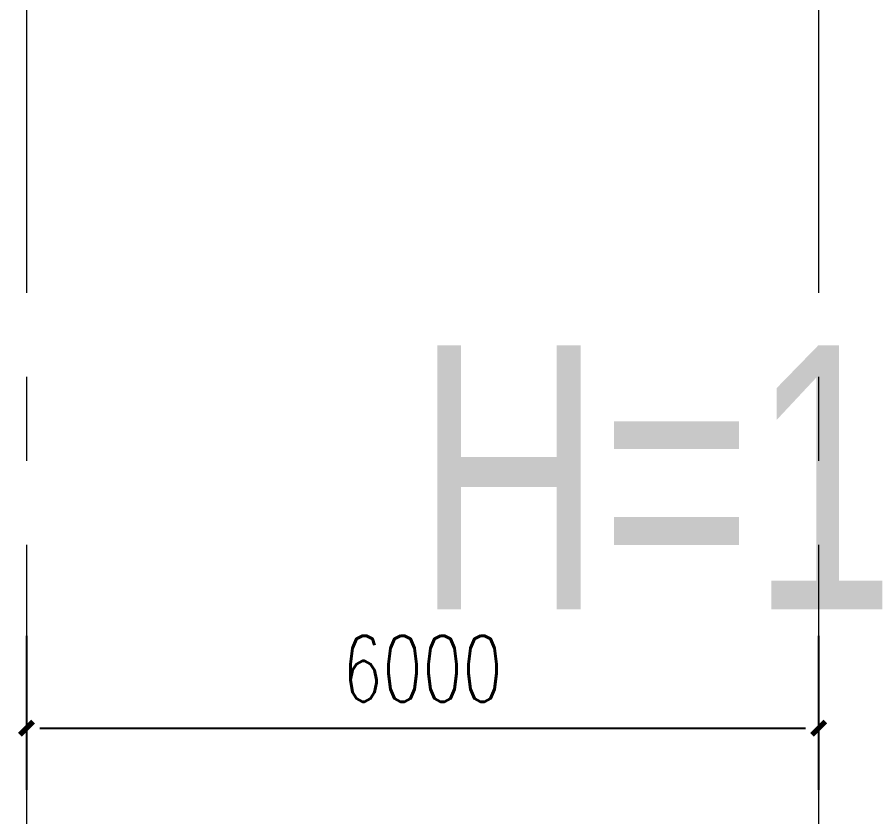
# Model space of a CAD drawing. Header units: metres. Extents: x 497148 to 498044, y 2998751 to 2999627.
# Drawn here: x 497773.36 to 497779.89, y 2999080.76 to 2999086.82 of the extents above; entities that cross this region are included whole.
import ezdxf

# ---------------------------------------------------------------- set-up
doc = ezdxf.new("R2010")
doc.units = ezdxf.units.M
doc.linetypes.add('CENTER', pattern=[2, 1.25, -0.25, 0.25, -0.25])
doc.linetypes.add('ZQWS-轴网线', pattern=[4448, 2540, -636, 636, -636])
for name, color, linetype in [('AXIS_DIM', 3, 'Continuous'), ('DOTE', 1, 'CENTER'), ('文字', 255, 'Continuous')]:
    doc.layers.add(name, color=color, linetype=linetype)
doc.styles.add('_TCH_DIM_T3', font='SIMPLEX', dxfattribs={"width": 0.7058823529411765, "bigfont": 'GBCBIG'})
doc.styles.add('亨利项目总图布置_2022_8_8_t3--03$0$亨利项目总图布置_2022_8_8_t3--02$0$CEC', font='ARIALN.TTF')
doc.dimstyles.new('_TCH_ARCH&&200', dxfattribs={"dimscale": 2, "dimtxt": 280, "dimasz": 100, "dimexe": 200, "dimexo": 0, "dimgap": 100, "dimtad": 1, "dimdec": 0, "dimzin": 0, "dimdsep": 46, "dimtxsty": '_TCH_DIM_T3', "dimblk": '_ArchTick-2', "dimcen": 0.09, "dimdle": 200, "dimclrd": 256, "dimclre": 256, "dimclrt": 7, "dimazin": 2, "dimtfac": 1, "dimtdec": 0, "dimtix": 1, "dimtmove": 2, "dimatfit": 3, "dimfxl": 0, "dimtolj": 1, "dimtzin": 0, "dimarcsym": 0})

# ---------------------------------------------------------------- blocks, each defined once
blk = doc.blocks.new('新块')
at = {"layer": '文字', "color": 7, "style": '亨利项目总图布置_2022_8_8_t3--03$0$亨利项目总图布置_2022_8_8_t3--02$0$CEC', "width": 0.85}
blk.add_text('H=14.8m', height=2, dxfattribs=at).set_placement((497776.3850479329, 2999082.332626881))
blk = doc.blocks.new('_ArchTick-2')
at = {"color": 0, "linetype": 'ByBlock', "const_width": 0.4}
blk.add_lwpolyline([(-0.5, -0.5), (0.5, 0.5)], dxfattribs=at)
blk = doc.blocks.new('*D215')
at = {"layer": 'AXIS_DIM', "lineweight": -2, "transparency": 16777216}
for p, q in [((-232666.3901529307, 201475.7307779393), (-232666.3901529307, 200309.0641112727)), ((-226666.3901529308, 201475.7307779393), (-226666.3901529308, 200309.0641112727)), ((-232566.3901529307, 200775.7307779393), (-226766.3901529308, 200775.7307779393))]:
    blk.add_line(p, q, dxfattribs=at)
at = {"layer": 'Defpoints', "color": 0, "transparency": 16777216}
for p in [(-232666.3901529307, 201475.7307779393), (-226666.3901529308, 201475.7307779393), (-226666.3901529308, 200775.7307779393)]:
    blk.add_point(p, dxfattribs=at)
at = {"layer": 'AXIS_DIM', "lineweight": -2, "transparency": 16777216, "xscale": 100, "yscale": 100, "zscale": 100, "rotation": 180}
blk.add_blockref('_ArchTick-2', (-232666.3901529307, 200775.7307779393), dxfattribs=at)
at = {"layer": 'AXIS_DIM', "lineweight": -2, "transparency": 16777216, "xscale": 100, "yscale": 100, "zscale": 100}
blk.add_blockref('_ArchTick-2', (-226666.3901529308, 200775.7307779393), dxfattribs=at)
at = {"layer": 'AXIS_DIM', "color": 7, "transparency": 16777216, "insert": (-229666.3901529307, 201225.7307779393), "char_height": 500, "attachment_point": 5, "style": '_TCH_DIM_T3'}
blk.add_mtext('\\A1;6000', dxfattribs=at)
blk = doc.blocks.new('A$C19395157')
at = {"layer": 'DOTE', "linetype": 'ZQWS-轴网线', "lineweight": 5}
for p, q in [((205199.0201338382, 44673.69462451467), (205199.0201338382, 1460)), ((211199.0201338381, 44673.69462451467), (211199.0201338381, 1460))]:
    blk.add_line(p, q, dxfattribs=at)
at = {"layer": 'AXIS_DIM'}
dim = blk.add_linear_dim(base=(211199.0201338381, 7700.032838247367), p1=(205199.0201338382, 8400.032838247367), p2=(211199.0201338381, 8400.032838247367), dimstyle='_TCH_ARCH&&200', override={"dimscale": 1, "dimtxt": 500, "dimexe": 466.6666666666667, "dimgap": 200, "dimdec": 0, "dimzin": 0, "dimpost": '<>', "dimdle": 200, "dimclrt": 7, "dimtmove": 2, "dimfxl": 5999.999999999942}, dxfattribs=at)
dim.commit()
dim.dimension.update_dxf_attribs({"geometry": '*D215', "text_midpoint": (208199.0201338381, 8150.032838247367), "insert": (437865.4102867689, -193075.6979396919)})

msp = doc.modelspace()

# ---------------------------------------------------------------- block references
msp.add_blockref('新块', (0, 0))
at = {"xscale": 0.001, "yscale": 0.001, "zscale": 0.001}
msp.add_blockref('A$C19395157', (497568.2352938002, 2999073.732141855), dxfattribs=at)

doc.saveas('drawing.dxf')
